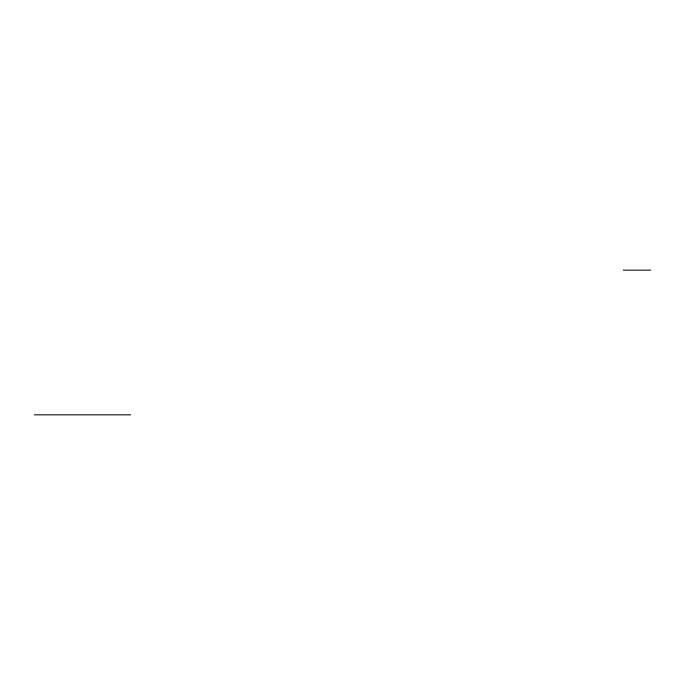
<?xml version="1.0" encoding="UTF-8"?>
<svg xmlns="http://www.w3.org/2000/svg" width="685" height="685" viewBox="0 0 685 685"><rect width="100%" height="100%" fill="white"/><g stroke="black" fill="none" stroke-linecap="round" stroke-linejoin="round"><path stroke-width="1.03" d="M623.393 270.164L650.75 270.164M34.25 414.836L130.698 414.836"/></g></svg>
